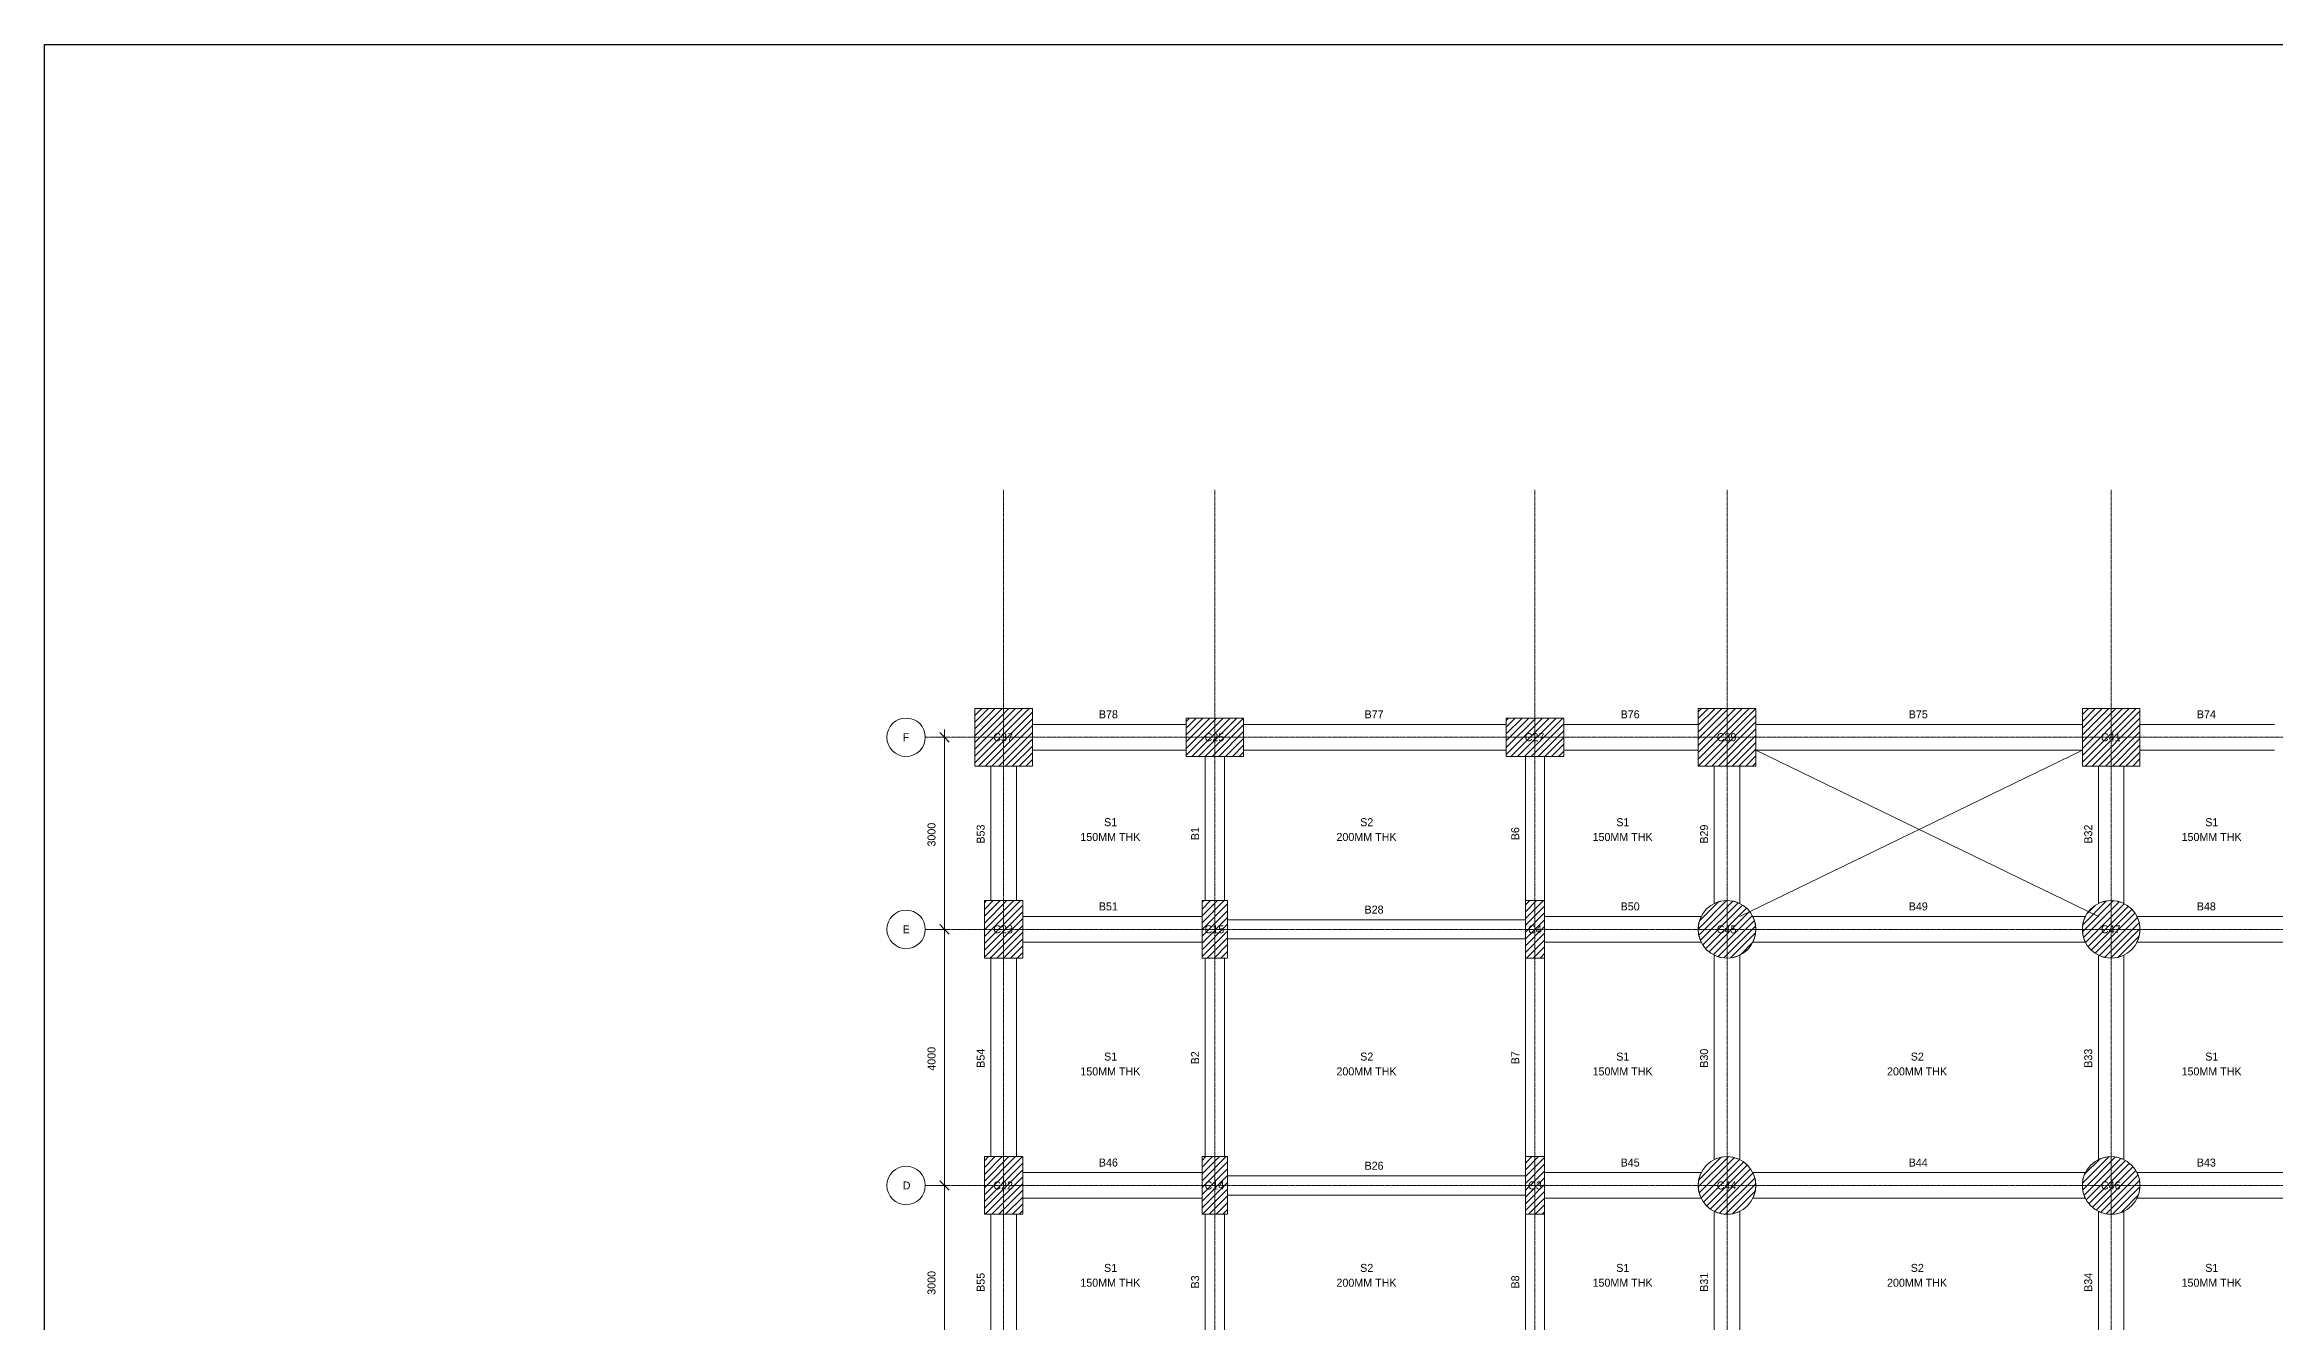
# Model space of a CAD drawing. Header units: millimetres. Extents: x -63539 to 256175, y -13917 to 28816.
# Drawn here: x -15279 to 19550, y 8877 to 28816 of the extents above; entities that cross this region are included whole.
import ezdxf

# ---------------------------------------------------------------- set-up
doc = ezdxf.new("R2010")
doc.units = ezdxf.units.MM
doc.linetypes.add('Grid Line', pattern=[22.225, 12.7, -3.175, 3.175, -3.175])
for name, color, linetype, lineweight in [('A-ANNO-DIMS', 211, 'Continuous', 9), ('A-ANNO-DIMS-50', 211, 'Continuous', 9), ('A-DETL', 90, 'Continuous', 18), ('A-FLOR-IDEN', 11, 'Continuous', 9), ('Boundary', 40, 'Continuous', 30), ('S-BEAM', 12, 'Continuous', 18), ('S-BEAM-IDEN', 2, 'Continuous', 9), ('S-COLS', 52, 'Continuous', 18), ('S-COLS-IDEN', 171, 'Continuous', 9), ('S-GRID', 9, 'Continuous', 9), ('S-GRID-IDEN', 9, 'Continuous', 9)]:
    doc.layers.add(name, color=color, linetype=linetype, lineweight=lineweight)
doc.styles.add('JetBrains Mono', font='JetBrainsMono-VariableFont_wght.ttf', dxfattribs={"height": 125})
doc.dimstyles.new('Diagonal_-_2_5mm_JetBrains_Mono', dxfattribs={"dimscale": 304.8, "dimtxt": 176.918969, "dimasz": 0.492126, "dimexe": 0.393701, "dimexo": 0.246063, "dimgap": 0.287073, "dimtad": 1, "dimdec": 0, "dimzin": 0, "dimdsep": 46, "dimtxsty": 'JetBrains Mono', "dimblk1": 'OBLIQUE', "dimblk2": 'OBLIQUE', "dimsah": 1, "dimcen": 0.09, "dimdle": 0.393701, "dimazin": 0, "dimtfac": 1, "dimtdec": 4, "dimtix": 1, "dimtmove": 0, "dimatfit": 3, "dimfxl": 1, "dimtvp": 1, "dimtfill": 1, "dimtolj": 1, "dimtzin": 0, "dimarcsym": 2})
pattern_1 = [(45, (0, 0), (-53.033, 53.033), [])]

# ---------------------------------------------------------------- blocks, each defined once
blk = doc.blocks.new('Grid - M_Grid Head - Circle-24584-01 1st Floor Lvl_')
at = {"layer": 'S-GRID-IDEN'}
blk.add_circle((0, 0), 6, dxfattribs=at)
blk = doc.blocks.new('DIMBLOCK8-01 1st Floor Lvl_')
at = {"layer": 'A-ANNO-DIMS-50', "transparency": 16777216}
for p, q in [((-1222, 18120), (-1222, 15000)), ((-1222, 18000), (-1342, 18000)), ((-1222, 18000), (-1191, 18000)), ((-1222, 15000), (-1342, 15000)), ((-1222, 15000), (-1191, 15000))]:
    blk.add_line(p, q, dxfattribs=at)
at = {"layer": 'A-ANNO-DIMS-50', "lineweight": 35, "transparency": 16777216}
for p, q in [((-1222, 18000), (-1297, 18075)), ((-1222, 18000), (-1147, 17925)), ((-1222, 15000), (-1297, 15075)), ((-1222, 15000), (-1147, 14925))]:
    blk.add_line(p, q, dxfattribs=at)
at = {"layer": 'A-ANNO-DIMS-50', "color": 0, "transparency": 16777216, "insert": (-1488, 16293), "char_height": 125, "width": 496.29, "attachment_point": 1, "rotation": 90, "line_spacing_factor": 1.102871, "style": 'JetBrains Mono', "bg_fill": 3, "box_fill_scale": 1.25, "bg_fill_color": 9, "bg_fill_true_color": 13158600, "bg_fill_transparency": 0}
blk.add_mtext('3000', dxfattribs=at)
blk = doc.blocks.new('_Oblique')
at = {"color": 0, "linetype": 'ByBlock', "lineweight": -2}
blk.add_line((-0.5, -0.5), (0.5, 0.5), dxfattribs=at)
blk = doc.blocks.new('DIMBLOCK9-01 1st Floor Lvl_')
at = {"layer": 'A-ANNO-DIMS-50', "transparency": 16777216}
for p, q in [((-1222, 15000), (-1342, 15000)), ((-1222, 15000), (-1222, 11000)), ((-1222, 15000), (-1191, 15000)), ((-1222, 11000), (-1342, 11000)), ((-1222, 11000), (-1191, 11000))]:
    blk.add_line(p, q, dxfattribs=at)
at = {"layer": 'A-ANNO-DIMS-50', "lineweight": 35, "transparency": 16777216}
for p, q in [((-1222, 15000), (-1297, 15075)), ((-1222, 15000), (-1147, 14925)), ((-1222, 11000), (-1297, 11075)), ((-1222, 11000), (-1147, 10925))]:
    blk.add_line(p, q, dxfattribs=at)
at = {"layer": 'A-ANNO-DIMS-50', "color": 0, "transparency": 16777216, "insert": (-1488, 12793), "char_height": 125, "width": 496.29, "attachment_point": 1, "rotation": 90, "line_spacing_factor": 1.102871, "style": 'JetBrains Mono', "bg_fill": 3, "box_fill_scale": 1.25, "bg_fill_color": 9, "bg_fill_true_color": 13158600, "bg_fill_transparency": 0}
blk.add_mtext('4000', dxfattribs=at)
blk = doc.blocks.new('DIMBLOCK10-01 1st Floor Lvl_')
at = {"layer": 'A-ANNO-DIMS-50', "transparency": 16777216}
for p, q in [((-1222, 11000), (-1342, 11000)), ((-1222, 11000), (-1222, 8000)), ((-1222, 11000), (-1191, 11000)), ((-1222, 8000), (-1342, 8000)), ((-1222, 8000), (-1191, 8000))]:
    blk.add_line(p, q, dxfattribs=at)
at = {"layer": 'A-ANNO-DIMS-50', "lineweight": 35, "transparency": 16777216}
for p, q in [((-1222, 11000), (-1297, 11075)), ((-1222, 11000), (-1147, 10925)), ((-1222, 8000), (-1297, 8075)), ((-1222, 8000), (-1147, 7925))]:
    blk.add_line(p, q, dxfattribs=at)
at = {"layer": 'A-ANNO-DIMS-50', "color": 0, "transparency": 16777216, "insert": (-1488, 9293), "char_height": 125, "width": 496.29, "attachment_point": 1, "rotation": 90, "line_spacing_factor": 1.102871, "style": 'JetBrains Mono', "bg_fill": 3, "box_fill_scale": 1.25, "bg_fill_color": 9, "bg_fill_true_color": 13158600, "bg_fill_transparency": 0}
blk.add_mtext('3000', dxfattribs=at)

msp = doc.modelspace()

# ---------------------------------------------------------------- hatches: boundary and pattern name
at = {"layer": 'S-COLS'}
h = msp.add_hatch(dxfattribs=at)
h.set_pattern_fill('FP_1', color=8, style=0, pattern_type=2)
h.set_pattern_definition(pattern_1)
h.paths.add_polyline_path([(150, 17550), (150, 18450), (-750, 18450), (-750, 17550)])
h = msp.add_hatch(dxfattribs=at)
h.set_pattern_fill('FP_1', color=8, style=0, pattern_type=2)
h.set_pattern_definition(pattern_1)
h.paths.add_polyline_path([(3450, 17700), (3450, 18300), (2550, 18300), (2550, 17700)])
h = msp.add_hatch(dxfattribs=at)
h.set_pattern_fill('FP_1', color=8, style=0, pattern_type=2)
h.set_pattern_definition(pattern_1)
h.paths.add_polyline_path([(8450, 17700), (8450, 18300), (7550, 18300), (7550, 17700)])
h = msp.add_hatch(dxfattribs=at)
h.set_pattern_fill('FP_1', color=8, style=0, pattern_type=2)
h.set_pattern_definition(pattern_1)
h.paths.add_polyline_path([(11450, 17550), (11450, 18450), (10550, 18450), (10550, 17550)])
h = msp.add_hatch(dxfattribs=at)
h.set_pattern_fill('FP_1', color=8, style=0, pattern_type=2)
h.set_pattern_definition(pattern_1)
h.paths.add_polyline_path([(17450, 17550), (17450, 18450), (16550, 18450), (16550, 17550)])
h = msp.add_hatch(dxfattribs=at)
h.set_pattern_fill('FP_1', color=8, style=0, pattern_type=2)
h.set_pattern_definition(pattern_1)
h.paths.add_polyline_path([(0, 14550), (0, 15450), (-600, 15450), (-600, 14550)])
h = msp.add_hatch(dxfattribs=at)
h.set_pattern_fill('FP_1', color=8, style=0, pattern_type=2)
h.set_pattern_definition(pattern_1)
h.paths.add_polyline_path([(3200, 14550), (3200, 15450), (2800, 15450), (2800, 14550)])
h = msp.add_hatch(dxfattribs=at)
h.set_pattern_fill('FP_1', color=8, style=0, pattern_type=2)
h.set_pattern_definition(pattern_1)
h.paths.add_polyline_path([(8150, 14550), (8150, 15450), (7850, 15450), (7850, 14550)])
h = msp.add_hatch(dxfattribs=at)
h.set_pattern_fill('FP_1', color=8, style=0, pattern_type=2)
h.set_pattern_definition(pattern_1)
h.paths.add_polyline_path([(10962.8, 14551.5), (11037.2, 14551.5), (11110.5, 14563.8), (11180.8, 14587.9), (11246.1, 14623.3), (11304.8, 14668.9), (11355.1, 14723.6), (11395.8, 14785.8), (11425.6, 14853.9), (11443.9, 14925.9), (11450, 15000), (11443.9, 15074.1), (11425.6, 15146.1), (11395.8, 15214.2), (11355.1, 15276.4), (11304.8, 15331.1), (11246.1, 15376.7), (11180.8, 15412.1), (11110.5, 15436.2), (11037.2, 15448.5), (10962.8, 15448.5), (10889.5, 15436.2), (10819.2, 15412.1), (10753.9, 15376.7), (10695.2, 15331.1), (10644.9, 15276.4), (10604.2, 15214.2), (10574.4, 15146.1), (10556.1, 15074.1), (10550, 15000), (10556.1, 14925.9), (10574.4, 14853.9), (10604.2, 14785.8), (10644.9, 14723.6), (10695.2, 14668.9), (10753.9, 14623.3), (10819.2, 14587.9), (10889.5, 14563.8)])
h = msp.add_hatch(dxfattribs=at)
h.set_pattern_fill('FP_1', color=8, style=0, pattern_type=2)
h.set_pattern_definition(pattern_1)
h.paths.add_polyline_path([(16962.8, 14551.5), (17037.2, 14551.5), (17110.5, 14563.8), (17180.8, 14587.9), (17246.1, 14623.3), (17304.8, 14668.9), (17355.1, 14723.6), (17395.8, 14785.8), (17425.6, 14853.9), (17443.9, 14925.9), (17450, 15000), (17443.9, 15074.1), (17425.6, 15146.1), (17395.8, 15214.2), (17355.1, 15276.4), (17304.8, 15331.1), (17246.1, 15376.7), (17180.8, 15412.1), (17110.5, 15436.2), (17037.2, 15448.5), (16962.8, 15448.5), (16889.5, 15436.2), (16819.2, 15412.1), (16753.9, 15376.7), (16695.2, 15331.1), (16644.9, 15276.4), (16604.2, 15214.2), (16574.4, 15146.1), (16556.1, 15074.1), (16550, 15000), (16556.1, 14925.9), (16574.4, 14853.9), (16604.2, 14785.8), (16644.9, 14723.6), (16695.2, 14668.9), (16753.9, 14623.3), (16819.2, 14587.9), (16889.5, 14563.8)])
h = msp.add_hatch(dxfattribs=at)
h.set_pattern_fill('FP_1', color=8, style=0, pattern_type=2)
h.set_pattern_definition(pattern_1)
h.paths.add_polyline_path([(0, 10550), (0, 11450), (-600, 11450), (-600, 10550)])
h = msp.add_hatch(dxfattribs=at)
h.set_pattern_fill('FP_1', color=8, style=0, pattern_type=2)
h.set_pattern_definition(pattern_1)
h.paths.add_polyline_path([(3200, 10550), (3200, 11450), (2800, 11450), (2800, 10550)])
h = msp.add_hatch(dxfattribs=at)
h.set_pattern_fill('FP_1', color=8, style=0, pattern_type=2)
h.set_pattern_definition(pattern_1)
h.paths.add_polyline_path([(8150, 10550), (8150, 11450), (7850, 11450), (7850, 10550)])
h = msp.add_hatch(dxfattribs=at)
h.set_pattern_fill('FP_1', color=8, style=0, pattern_type=2)
h.set_pattern_definition(pattern_1)
h.paths.add_polyline_path([(10962.8, 10551.5), (11037.2, 10551.5), (11110.5, 10563.8), (11180.8, 10587.9), (11246.1, 10623.3), (11304.8, 10668.9), (11355.1, 10723.6), (11395.8, 10785.8), (11425.6, 10853.9), (11443.9, 10925.9), (11450, 11000), (11443.9, 11074.1), (11425.6, 11146.1), (11395.8, 11214.2), (11355.1, 11276.4), (11304.8, 11331.1), (11246.1, 11376.7), (11180.8, 11412.1), (11110.5, 11436.2), (11037.2, 11448.5), (10962.8, 11448.5), (10889.5, 11436.2), (10819.2, 11412.1), (10753.9, 11376.7), (10695.2, 11331.1), (10644.9, 11276.4), (10604.2, 11214.2), (10574.4, 11146.1), (10556.1, 11074.1), (10550, 11000), (10556.1, 10925.9), (10574.4, 10853.9), (10604.2, 10785.8), (10644.9, 10723.6), (10695.2, 10668.9), (10753.9, 10623.3), (10819.2, 10587.9), (10889.5, 10563.8)])
h = msp.add_hatch(dxfattribs=at)
h.set_pattern_fill('FP_1', color=8, style=0, pattern_type=2)
h.set_pattern_definition(pattern_1)
h.paths.add_polyline_path([(17037.2, 10551.5), (17110.5, 10563.8), (17180.8, 10587.9), (17246.1, 10623.3), (17304.8, 10668.9), (17355.1, 10723.6), (17395.8, 10785.8), (17425.6, 10853.9), (17443.9, 10925.9), (17450, 11000), (17443.9, 11074.1), (17425.6, 11146.1), (17395.8, 11214.2), (17355.1, 11276.4), (17304.8, 11331.1), (17246.1, 11376.7), (17180.8, 11412.1), (17110.5, 11436.2), (17037.2, 11448.5), (16962.8, 11448.5), (16889.5, 11436.2), (16819.2, 11412.1), (16753.9, 11376.7), (16695.2, 11331.1), (16644.9, 11276.4), (16604.2, 11214.2), (16574.4, 11146.1), (16556.1, 11074.1), (16550, 11000), (16556.1, 10925.9), (16574.4, 10853.9), (16604.2, 10785.8), (16644.9, 10723.6), (16695.2, 10668.9), (16753.9, 10623.3), (16819.2, 10587.9), (16889.5, 10563.8), (16962.8, 10551.5)])

# ---------------------------------------------------------------- linework, layer by layer
at = {"layer": 'A-DETL'}
for p, q in [((16550, 17800), (11200, 15200)), ((11450, 17800), (16800, 15200))]:
    msp.add_line(p, q, dxfattribs=at)
at = {"layer": 'S-BEAM'}
for p, q in [((150, 18200), (150, 17800)), ((2550, 18200), (150, 18200)), ((2550, 17800), (2550, 18200)), ((3450, 18200), (3450, 17800)), ((7550, 18200), (3450, 18200)), ((7550, 17800), (7550, 18200)), ((8450, 18200), (8450, 17800)), ((10550, 18200), (8450, 18200)), ((10550, 17800), (10550, 18200)), ((11450, 18200), (11450, 17800)), ((16550, 18200), (11450, 18200)), ((16550, 17800), (16550, 18200)), ((17450, 18200), (17450, 17800)), ((19550, 18200), (17450, 18200)), ((150, 17800), (2550, 17800)), ((3450, 17800), (7550, 17800)), ((8450, 17800), (10550, 17800)), ((11450, 17800), (16550, 17800)), ((17450, 17800), (19550, 17800)), ((-100, 17550), (-500, 17550)), ((-500, 17550), (-500, 15450)), ((-100, 15450), (-100, 17550)), ((3150, 17700), (2850, 17700)), ((2850, 17700), (2850, 15450)), ((3150, 15450), (3150, 17700)), ((8150, 17700), (7850, 17700)), ((7850, 17700), (7850, 15450)), ((8150, 15450), (8150, 17700)), ((11200, 17550), (10800, 17550)), ((10800, 17550), (10800, 15403.1)), ((11200, 15403.1), (11200, 17550)), ((17200, 17550), (16800, 17550)), ((16800, 17550), (16800, 15403.1)), ((17200, 15403.1), (17200, 17550)), ((-500, 15450), (-100, 15450)), ((2850, 15450), (3150, 15450)), ((7850, 15450), (8150, 15450)), ((0, 15200), (0, 14800)), ((2800, 15200), (0, 15200)), ((2800, 14800), (2800, 15200)), ((3200, 15150), (3200, 14850)), ((7850, 15150), (3200, 15150)), ((7850, 14850), (7850, 15150)), ((8150, 15200), (8150, 14800)), ((10596.9, 15200), (8150, 15200)), ((16596.9, 15200), (11403.1, 15200)), ((19850, 15200), (17403.1, 15200)), ((0, 14800), (2800, 14800)), ((3200, 14850), (7850, 14850)), ((8150, 14800), (10596.9, 14800)), ((11403.1, 14800), (16596.9, 14800)), ((17403.1, 14800), (19850, 14800)), ((-100, 14550), (-500, 14550)), ((-500, 14550), (-500, 11450)), ((-100, 11450), (-100, 14550)), ((3150, 14550), (2850, 14550)), ((2850, 14550), (2850, 11450)), ((3150, 11450), (3150, 14550)), ((8150, 14550), (7850, 14550)), ((7850, 14550), (7850, 11450)), ((8150, 11450), (8150, 14550)), ((10800, 14596.9), (10800, 11403.1)), ((11200, 11403.1), (11200, 14596.9)), ((16800, 14596.9), (16800, 11403.1)), ((17200, 11403.1), (17200, 14596.9)), ((-500, 11450), (-100, 11450)), ((0, 11200), (0, 10800)), ((2800, 11200), (0, 11200)), ((2800, 10800), (2800, 11200)), ((2850, 11450), (3150, 11450)), ((3200, 11150), (3200, 10850)), ((7850, 11150), (3200, 11150)), ((7850, 11450), (8150, 11450)), ((7850, 10850), (7850, 11150)), ((8150, 11200), (8150, 10800)), ((10596.9, 11200), (8150, 11200)), ((16596.9, 11200), (11403.1, 11200)), ((19850, 11200), (17403.1, 11200)), ((0, 10800), (2800, 10800)), ((3200, 10850), (7850, 10850)), ((8150, 10800), (10596.9, 10800)), ((11403.1, 10800), (16596.9, 10800)), ((17403.1, 10800), (19850, 10800)), ((-100, 10550), (-500, 10550)), ((-500, 10550), (-500, 8450)), ((-100, 8450), (-100, 10550)), ((3150, 10550), (2850, 10550)), ((2850, 10550), (2850, 8450)), ((3150, 8450), (3150, 10550)), ((8150, 10550), (7850, 10550)), ((7850, 10550), (7850, 8450)), ((8150, 8450), (8150, 10550)), ((10800, 10596.9), (10800, 8450)), ((11200, 8450), (11200, 10596.9)), ((16800, 10596.9), (16800, 8450)), ((17200, 8450), (17200, 10596.9))]:
    msp.add_line(p, q, dxfattribs=at)
for centre, start, end in [((11000, 15000), 63.6122, 116.3878), ((17000, 15000), 63.6122, 116.3878), ((11000, 15000), 153.6122, 180), ((11000, 15000), 180, 206.3878), ((11000, 15000), 0, 26.3878), ((11000, 15000), 333.6122, 0), ((17000, 15000), 153.6122, 180), ((17000, 15000), 180, 206.3878), ((17000, 15000), 0, 26.3878), ((17000, 15000), 333.6122, 0), ((11000, 15000), 243.6122, 296.3878), ((17000, 15000), 243.6122, 296.3878), ((11000, 11000), 153.6122, 180), ((11000, 11000), 63.6122, 116.3878), ((11000, 11000), 0, 26.3878), ((17000, 11000), 153.6122, 180), ((17000, 11000), 63.6122, 116.3878), ((17000, 11000), 0, 26.3878), ((11000, 11000), 180, 206.3878), ((11000, 11000), 333.6122, 0), ((17000, 11000), 180, 206.3878), ((17000, 11000), 333.6122, 0), ((11000, 11000), 243.6122, 296.3878), ((17000, 11000), 243.6122, 296.3878)]:
    msp.add_arc(centre, 450, start, end, dxfattribs=at)
at = {"layer": 'S-COLS'}
for p, q in [((-750, 18450), (150, 18450)), ((-750, 17550), (-750, 18450)), ((150, 18450), (150, 17550)), ((2550, 18300), (3450, 18300)), ((2550, 17700), (2550, 18300)), ((3450, 18300), (3450, 17700)), ((7550, 18300), (8450, 18300)), ((7550, 17700), (7550, 18300)), ((8450, 18300), (8450, 17700)), ((10550, 18450), (11450, 18450)), ((10550, 17550), (10550, 18450)), ((11450, 18450), (11450, 17550)), ((16550, 18450), (17450, 18450)), ((16550, 17550), (16550, 18450)), ((17450, 18450), (17450, 17550)), ((150, 17550), (-750, 17550)), ((3450, 17700), (2550, 17700)), ((8450, 17700), (7550, 17700)), ((11450, 17550), (10550, 17550)), ((17450, 17550), (16550, 17550)), ((-600, 15450), (0, 15450)), ((-600, 14550), (-600, 15450)), ((0, 15450), (0, 14550)), ((2800, 15450), (3200, 15450)), ((2800, 14550), (2800, 15450)), ((3200, 15450), (3200, 14550)), ((7850, 15450), (8150, 15450)), ((7850, 14550), (7850, 15450)), ((8150, 15450), (8150, 14550)), ((0, 14550), (-600, 14550)), ((3200, 14550), (2800, 14550)), ((8150, 14550), (7850, 14550)), ((-600, 11450), (0, 11450)), ((-600, 10550), (-600, 11450)), ((0, 11450), (0, 10550)), ((2800, 11450), (3200, 11450)), ((2800, 10550), (2800, 11450)), ((3200, 11450), (3200, 10550)), ((7850, 11450), (8150, 11450)), ((7850, 10550), (7850, 11450)), ((8150, 11450), (8150, 10550)), ((0, 10550), (-600, 10550)), ((3200, 10550), (2800, 10550)), ((8150, 10550), (7850, 10550))]:
    msp.add_line(p, q, dxfattribs=at)
for centre, start, end in [((11000, 15000), 0, 180), ((17000, 15000), 360, 180), ((11000, 15000), 180, 0), ((17000, 15000), 180, 0), ((11000, 11000), 0, 180), ((17000, 11000), 360, 180), ((11000, 11000), 180, 0), ((17000, 11000), 180, 0)]:
    msp.add_arc(centre, 450, start, end, dxfattribs=at)
at = {"layer": 'S-GRID', "linetype": 'Grid Line'}
for p, q in [((-300, 21865.2), (-300, -1537.1)), ((3000, 21865.2), (3000, -1537.1)), ((8000, 21865.2), (8000, -1537.1)), ((11000, 21865.2), (11000, -1537.1)), ((17000, 21865.2), (17000, -1537.1)), ((30464.7, 18000), (-1522.2, 18000)), ((30464.7, 15000), (-1522.2, 15000)), ((30464.7, 11000), (-1522.2, 11000))]:
    msp.add_line(p, q, dxfattribs=at)

# ---------------------------------------------------------------- block references
at = {"layer": 'S-GRID-IDEN', "xscale": 49.99999999999998, "yscale": 49.99999999999998, "zscale": 49.99999999999998}
for p, rotation in [((-1822.2, 18000), 89.99999999999984), ((-1822.2, 15000), 89.99999999999984), ((-1822.2, 11000), 89.99999999999982)]:
    msp.add_blockref('Grid - M_Grid Head - Circle-24584-01 1st Floor Lvl_', p, dxfattribs=dict(at, rotation=rotation))

# ---------------------------------------------------------------- texts
at = {"layer": 'A-FLOR-IDEN', "char_height": 125, "width": 256.54, "attachment_point": 1, "style": 'JetBrains Mono', "bg_fill": 3, "box_fill_scale": 1.25, "bg_fill_color": 9, "bg_fill_true_color": 13158600, "bg_fill_transparency": 0}
for s, insert in [('S1', (1270.1, 16736.1)), ('S2', (5270.1, 16736.1)), ('S1', (9270.1, 16736.1)), ('S1', (18470.1, 16736.1)), ('S1', (1270.1, 13075.3)), ('S2', (5270.1, 13075.3)), ('S1', (9270.1, 13075.3)), ('S2', (13870.1, 13075.3)), ('S1', (18470.1, 13075.3)), ('S1', (1270.1, 9775.3)), ('S2', (5270.1, 9775.3)), ('S1', (9270.1, 9775.3)), ('S2', (13870.1, 9775.3)), ('S1', (18470.1, 9775.3))]:
    msp.add_mtext(s, dxfattribs=dict(at, insert=insert))
at = {"layer": 'S-BEAM-IDEN', "char_height": 125, "width": 384.81, "attachment_point": 1, "style": 'JetBrains Mono'}
for s, insert in [('B78', (1188.3, 18420.6)), ('B77', (5338.3, 18420.6)), ('B76', (9338.3, 18420.6)), ('B75', (13838.3, 18420.6)), ('B74', (18338.3, 18420.6)), ('B51', (1188.3, 15420.6)), ('B28', (5338.3, 15370.6)), ('B50', (9338.3, 15420.6)), ('B49', (13838.3, 15420.6)), ('B48', (18338.3, 15420.6)), ('B46', (1188.3, 11420.6)), ('B26', (5338.3, 11370.6)), ('B45', (9338.3, 11420.6)), ('B44', (13838.3, 11420.6)), ('B43', (18338.3, 11420.6))]:
    msp.add_mtext(s, dxfattribs=dict(at, insert=insert))
at = {"layer": 'S-BEAM-IDEN', "char_height": 125, "attachment_point": 1, "rotation": 90, "style": 'JetBrains Mono'}
for s, insert, width in [('B53', (-720.6, 16338.3), 384.81), ('B1', (2629.4, 16391.3), 256.54), ('B6', (7629.4, 16391.3), 256.54), ('B29', (10579.4, 16338.3), 384.81), ('B32', (16579.4, 16338.3), 384.81), ('B54', (-720.6, 12838.3), 384.81), ('B2', (2629.4, 12891.3), 256.54), ('B7', (7629.4, 12891.3), 256.54), ('B30', (10579.4, 12838.3), 384.81), ('B33', (16579.4, 12838.3), 384.81), ('B55', (-720.6, 9338.3), 384.81), ('B3', (2629.4, 9391.3), 256.54), ('B8', (7629.4, 9391.3), 256.54), ('B31', (10579.4, 9338.3), 384.81), ('B34', (16579.4, 9338.3), 384.81)]:
    msp.add_mtext(s, dxfattribs=dict(at, insert=insert, width=width))
at = {"layer": 'S-COLS-IDEN', "char_height": 125, "attachment_point": 1, "style": 'JetBrains Mono'}
for s, insert, width in [('C37', (-459.8, 18062.7), 384.81), ('C25', (2840.2, 18062.7), 384.81), ('C27', (7840.2, 18062.7), 384.81), ('C39', (10840.2, 18062.7), 384.81), ('C41', (16840.2, 18062.7), 384.81), ('C23', (-459.8, 15062.7), 384.81), ('C15', (2840.2, 15062.7), 384.81), ('C4', (7893.2, 15062.7), 256.54), ('C45', (10840.2, 15062.7), 384.81), ('C47', (16840.2, 15062.7), 384.81), ('C22', (-459.8, 11062.7), 384.81), ('C14', (2840.2, 11062.7), 384.81), ('C3', (7893.2, 11062.7), 256.54), ('C44', (10840.2, 11062.7), 384.81), ('C46', (16840.2, 11062.7), 384.81)]:
    msp.add_mtext(s, dxfattribs=dict(at, insert=insert, width=width))

# ---------------------------------------------------------------- next in the draw order: texts
at = {"layer": 'A-FLOR-IDEN', "char_height": 125, "width": 1154.43, "attachment_point": 1, "style": 'JetBrains Mono', "bg_fill": 3, "box_fill_scale": 1.25, "bg_fill_color": 9, "bg_fill_true_color": 13158600, "bg_fill_transparency": 0}
for s, insert in [('150MM THK', (899.6, 16504.6)), ('200MM THK', (4899.6, 16504.6)), ('150MM THK', (8899.6, 16504.6)), ('150MM THK', (18099.6, 16504.6)), ('150MM THK', (899.6, 12843.8)), ('200MM THK', (4899.6, 12843.8)), ('150MM THK', (8899.6, 12843.8)), ('200MM THK', (13499.6, 12843.8)), ('150MM THK', (18099.6, 12843.8)), ('150MM THK', (899.6, 9543.8)), ('200MM THK', (4899.6, 9543.8)), ('150MM THK', (8899.6, 9543.8)), ('200MM THK', (13499.6, 9543.8)), ('150MM THK', (18099.6, 9543.8))]:
    msp.add_mtext(s, dxfattribs=dict(at, insert=insert))
at = {"layer": 'S-GRID-IDEN', "char_height": 125, "width": 128.27, "attachment_point": 1, "style": 'JetBrains Mono', "bg_fill": 3, "box_fill_scale": 1.25, "bg_fill_color": 9, "bg_fill_true_color": 13158600, "bg_fill_transparency": 0}
for s, insert in [('F', (-1875.4, 18062.1)), ('E', (-1875.4, 15062.1)), ('D', (-1875.4, 11062.1))]:
    msp.add_mtext(s, dxfattribs=dict(at, insert=insert))

# ---------------------------------------------------------------- next in the draw order: dimensions: what is measured, and where the dimension line sits
at = {"layer": 'A-ANNO-DIMS'}
dim = msp.add_linear_dim(base=(-1222.2, 15000), p1=(-1116.1, 18000), p2=(-1116.1, 15000), angle=90, dimstyle='Diagonal_-_2_5mm_JetBrains_Mono', override={"dimpost": '<>', "dimfxl": 3000}, dxfattribs=at)
dim.commit()
dim.dimension.update_dxf_attribs({"geometry": 'DIMBLOCK8-01 1st Floor Lvl_', "text_midpoint": (-1373.9, 16500)})

# ---------------------------------------------------------------- next in the draw order: dimensions: what is measured, and where the dimension line sits
dim = msp.add_linear_dim(base=(-1222.2, 11000), p1=(-1116.1, 15000), p2=(-1116.1, 11000), angle=90, dimstyle='Diagonal_-_2_5mm_JetBrains_Mono', override={"dimpost": '<>', "dimfxl": 4000}, dxfattribs=at)
dim.commit()
dim.dimension.update_dxf_attribs({"geometry": 'DIMBLOCK9-01 1st Floor Lvl_', "text_midpoint": (-1373.9, 13000)})

# ---------------------------------------------------------------- next in the draw order: dimensions: what is measured, and where the dimension line sits
dim = msp.add_linear_dim(base=(-1222.2, 8000), p1=(-1116.1, 11000), p2=(-1116.1, 8000), angle=90, dimstyle='Diagonal_-_2_5mm_JetBrains_Mono', override={"dimpost": '<>', "dimfxl": 3000}, dxfattribs=at)
dim.commit()
dim.dimension.update_dxf_attribs({"geometry": 'DIMBLOCK10-01 1st Floor Lvl_', "text_midpoint": (-1373.9, 9500)})

# ---------------------------------------------------------------- next in the draw order: linework, layer by layer
at = {"layer": 'Boundary'}
msp.add_lwpolyline([(-15278.5, 28816.5), (46234.6, 28816.5), (46234.6, -13916.7), (-15278.5, -13916.7)], close=True, dxfattribs=at)

doc.saveas('drawing.dxf')
